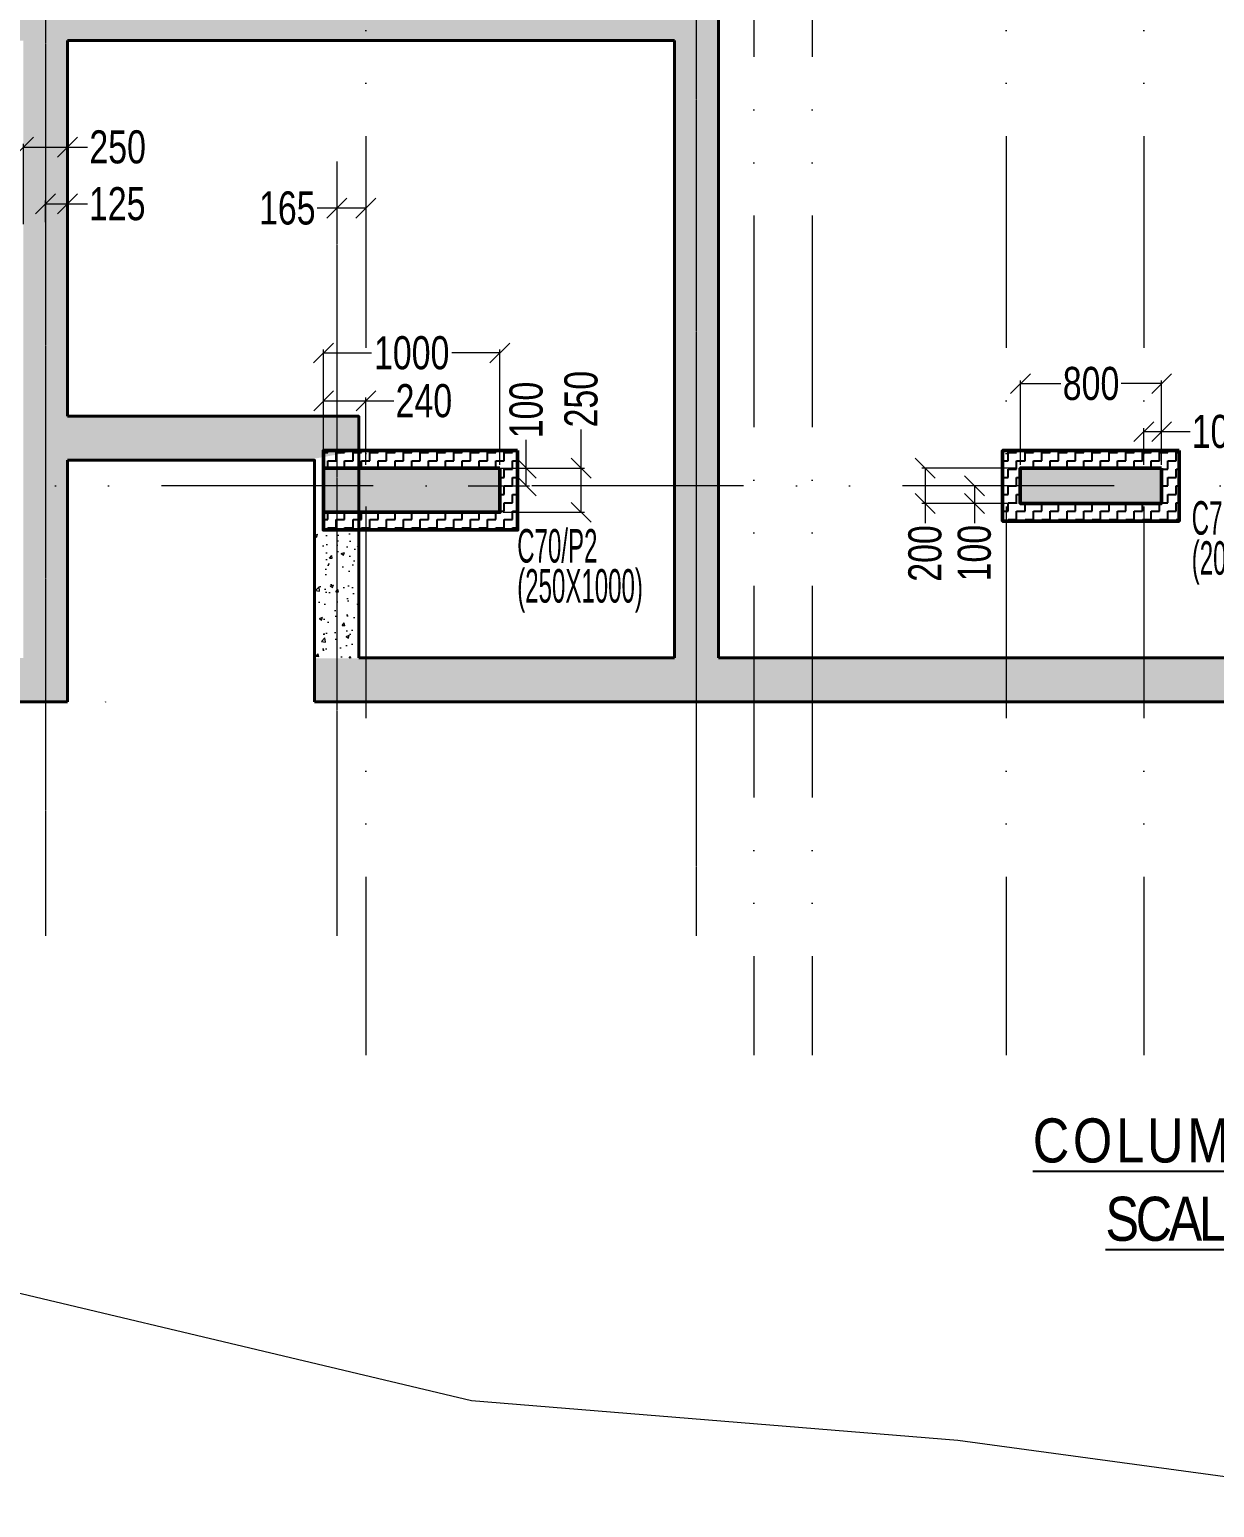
# Model space of a CAD drawing. Header units: millimetres. Extents: x 359 to 43503, y 1365 to 61403.
# Drawn here: x 10554 to 17270, y 5515 to 13896 of the extents above; entities that cross this region are included whole.
import ezdxf

# ---------------------------------------------------------------- set-up
doc = ezdxf.new("R2010")
doc.units = ezdxf.units.MM
doc.linetypes.add('ACAD_ISO04W100', pattern=[30, 24, -3, 0, -3])
doc.linetypes.add('ACAD_ISO12W100', pattern=[21, 12, -3, 0, -3, 0, -3])
for name, color, linetype, lineweight in [('-STR-WALL HAT', 250, 'Continuous', 20), ('A-ANNO-DIMS', 8, 'Continuous', 15), ('A-ANNO-GRID-LINE', 9, 'ACAD_ISO04W100', 20), ('A-CLMN', 5, 'Continuous', 50), ('A-CONC', 5, 'Continuous', 40), ('A-CONC-PATT', 253, 'Continuous', 0), ('ESGridAnnotations', 181, 'Continuous', 20), ('S-COLS-IDEN', 4, 'Continuous', 9), ('STR-COL-DIM', 8, 'Continuous', 18), ('STR-GRID-LINE', 8, 'ACAD_ISO04W100', 15)]:
    doc.layers.add(name, color=color, linetype=linetype, lineweight=lineweight)
for name, color, linetype in [('COMMENTS', 1, 'Continuous'), ('S-COL-TER HATCH', 55, 'Continuous'), ('sub title', 22, 'Continuous')]:
    doc.layers.add(name, color=color, linetype=linetype)
doc.styles.add('SD', font='ARIALNB.TTF')
doc.styles.add('SOBHA', font='swisscl.ttf')
doc.styles.add('Swis721 LtCn BT', font='swisscl.ttf', dxfattribs={"width": 0.7, "height": 250})
doc.dimstyles.new('S-75', dxfattribs={"dimscale": 75, "dimtxt": 2.5, "dimasz": 1.5, "dimexe": 0.25, "dimexo": 0.25, "dimgap": 0.1, "dimtad": 0, "dimdec": 0, "dimzin": 0, "dimdsep": 46, "dimtxsty": 'SOBHA', "dimblk": 'OBLIQUE', "dimcen": 0.09, "dimclrd": 9, "dimclre": 9, "dimclrt": 6, "dimadec": 5, "dimazin": 0, "dimtfac": 1, "dimtdec": 0, "dimtmove": 0, "dimatfit": 3, "dimfxl": 0.18, "dimtolj": 1, "dimtzin": 0, "dimlwd": -1, "dimlwe": -1, "dimarcsym": 0})
pattern_1 = [(50, (-0.37, 0), (182.1847, -15.9391), [19.05, -209.55]), (355, (-0.37, 0), (-35.2434, 191.0568), [15.24, -167.6406]), (100.45144, (14.81, -1.33), (146.94125, 175.11775), [16.19, -178.0902]), (46.1842, (-0.37, 50.8), (271.079, -42.0423), [28.575, -314.325]), (96.6356, (22.22, 47.3), (237.4041, 247.4261), [24.285, -267.1356]), (351.18415, (-0.37, 50.8), (237.4041, 247.4261), [22.86, -251.4597]), (21, (25.03, 38.1), (151.6144, -102.2652), [19.05, -209.55]), (326, (25.03, 38.1), (61.802, 184.188), [15.24, -167.64]), (71.45144, (37.66, 29.58), (213.4164, 81.9228), [16.19, -178.0899]), (37.5, (-0.37, 0), (3.0886, 84.55504), [0, -165.608, 0, -170.18, 0, -168.275]), (7.5, (-0.37, 0), (66.81966, 100.18057), [0, -97.028, 0, -161.798, 0, -64.135]), (327.5, (-57.01, 0), (135.5906, -5.72874), [0, -63.5, 0, -198.12, 0, -262.89]), (317.5, (-82.41, 0), (148.1292, 25.4265), [0, -82.55, 0, -131.572, 0, -186.69])]

# ---------------------------------------------------------------- blocks, each defined once
blk = doc.blocks.new('A$Ca94b9103')
at = {"layer": '-STR-WALL HAT'}
h = blk.add_hatch(dxfattribs=at)
h.set_pattern_fill('AR-CONC', color=8, style=0)
h.set_pattern_definition(pattern_1)
edge = h.paths.add_edge_path()
edge.add_line((18390.8, 6405.6), (18390.8, 50.5))
edge.add_line((18390.8, 50.5), (8200.7, 50.5))
edge.add_line((8200.7, 50.5), (8201.3, 47.3))
edge.add_line((8201.3, 47.3), (7951.3, 47.3))
edge.add_line((7951.3, 47.3), (7949.9, -199.5))
edge.add_line((7949.9, -199.5), (29145.1, -199.5))
edge.add_line((29145.1, -199.5), (29145.8, 6894.9))
edge.add_line((29145.8, 6894.9), (31640.8, 6895.1))
edge.add_line((31640.8, 6895.1), (31640.7, 10405.6))
edge.add_line((31645.7, 10405.5), (31390.7, 10405.5))
edge.add_line((31390.7, 10405.5), (31390.8, 7145))
edge.add_line((31390.8, 7145), (28895.8, 7144.9))
edge.add_line((28895.8, 7144.9), (28895.8, 50.5))
edge.add_line((28895.8, 50.5), (18147, 50.5))
edge.add_line((18640.6, 50.5), (18641, 6655.6))
edge.add_line((18641, 6655.6), (16200.7, 6655.6))
edge.add_line((16200.7, 6655.6), (16200.3, 6405.6))
edge.add_line((16200.3, 6405.6), (18390.8, 6405.6))
h = blk.add_hatch(dxfattribs=at)
h.set_pattern_fill('AR-CONC', color=8, style=0)
h.set_pattern_definition(pattern_1)
h.paths.add_polyline_path([(6549.3, 3550.8), (9989.6, 3550.8), (9989.6, 50.7), (10237.2, 49.2), (10237.2, 6405.5), (11850, 6405.5), (11850, 6655.5), (9990, 6655.5), (9989.6, 3800.8), (3349.3, 3800.8), (3349.3, 3550.8), (6299.3, 3550.8), (6299.3, 50), (3349.3, 50.3), (3349.3, 8555.6), (3099.3, 8555.6), (3099.3, 50.4), (300.4, 50.7), (300.4, 825.6), (50.4, 825.6), (50.4, -199.3), (6549.3, -200), (6550, 1170.5), (7900, 1170.5), (8200, 1225.5), (8200, 1420.5), (6550, 1420.5)])
h = blk.add_hatch(dxfattribs=at)
h.set_pattern_fill('AR-CONC', color=8, style=0)
h.set_pattern_definition([(50, (-0.37, -1375), (182.1847, -15.939), [19.05, -209.55]), (355, (-0.37, -1375), (-35.2434, 191.057), [15.24, -167.6406]), (100.4514, (14.81, -1376.33), (146.9412, 175.1178), [16.19, -178.0902]), (46.1842, (-0.37, -1324.2), (271.079, -42.0423), [28.575, -314.325]), (96.6356, (22.22, -1327.7), (237.404, 247.426), [24.285, -267.136]), (351.184, (-0.37, -1324.2), (237.404, 247.426), [22.86, -251.46]), (21, (25.03, -1336.9), (151.6144, -102.2652), [19.05, -209.55]), (326, (25.03, -1336.9), (61.802, 184.188), [15.24, -167.64]), (71.4514, (37.66, -1345.42), (213.4164, 81.9228), [16.19, -178.09]), (37.5, (-0.37, -1375), (3.0886, 84.55504), [0, -165.608, 0, -170.18, 0, -168.275]), (7.5, (-0.37, -1375), (66.8197, 100.1806), [0, -97.028, 0, -161.798, 0, -64.135]), (327.5, (-57.01, -1375), (135.5906, -5.72874), [0, -63.5, 0, -198.12, 0, -262.89]), (317.5, (-82.41, -1375), (148.1292, 25.4265), [0, -82.55, 0, -131.572, 0, -186.69])])
h.paths.add_polyline_path([(7899.8, -199.5), (7950, -199.5), (6550, -199.5), (6549.3, -201.1), (7899.8, -201.1)])
h.paths.add_polyline_path([(7950, 48.9), (7951.4, 775.5), (8201.2, 775.5), (8199.8, 48.9)])
at = {"layer": 'A-CONC-PATT'}
h = blk.add_hatch(color=256, dxfattribs=at)
h.dxf.hatch_style = 1
h.paths.add_polyline_path([(9000, 875.5), (9000, 1125.5), (8000, 1125.5), (8000, 875.5)])
h = blk.add_hatch(color=256, dxfattribs=at)
h.dxf.hatch_style = 1
h.paths.add_polyline_path([(12750, 925.5), (12750, 1125.5), (11950, 1125.5), (11950, 925.5)])
at = {"layer": 'S-COL-TER HATCH', "linetype": 'ByBlock'}
h = blk.add_hatch(dxfattribs=at)
h.set_pattern_fill('ZIGZAG', color=8, scale=15)
h.set_pattern_definition([(0, (99.853, 925.54), (47.625, 47.625), [47.625, -47.625]), (90, (147.48, 925.54), (-47.625, 47.625), [47.625, -47.625])])
h.paths.add_polyline_path([(9100.6, 1225.5), (8000, 1225.5), (8000, 775.5), (9100.6, 775.5)])
h.paths.add_polyline_path([(8000, 875.5), (8000, 1125.5), (9000, 1125.5), (9000, 875.5)], flags=17)
h = blk.add_hatch(dxfattribs=at)
h.set_pattern_fill('ZIGZAG', color=8, scale=15)
h.set_pattern_definition([(0, (98.908, 925.54), (47.625, 47.625), [47.625, -47.625]), (90, (146.533, 925.54), (-47.625, 47.625), [47.625, -47.625])])
h.paths.add_polyline_path([(12850, 1225.5), (11850, 1225.5), (11850, 825.5), (12850, 825.5)])
h.paths.add_polyline_path([(11950, 925.5), (11950, 1125.5), (12750, 1125.5), (12750, 925.5)], flags=16)
at = {"layer": 'A-CLMN', "elevation": -0.8}
for points in [[(9100, 1225.5), (9100, 775.5), (8000, 775.5), (8000, 1225.5)], [(12850, 1225.5), (12850, 825.5), (11850, 825.5), (11850, 1225.5)], [(9000, 1125.5), (9000, 875.5), (8000, 875.5), (8000, 1125.5)], [(12750, 1125.5), (12750, 925.5), (11950, 925.5), (11950, 1125.5)]]:
    blk.add_lwpolyline(points, close=True, dxfattribs=at)
at = {"layer": 'A-CONC', "ltscale": 50}
for p, q in [((10240, 50.5, -0.8), (10240, 6405.5, -0.8)), ((9990, 3550.5, -0.8), (6550, 3550.5, -0.8)), ((9990, 50.5, -0.8), (9990, 3550.5, -0.8)), ((10240, 50.5, -0.8), (17245, 50.5, -0.8)), ((50, -199.5, -0.8), (6550, -199.5, -0.8))]:
    blk.add_line(p, q, dxfattribs=at)
at = {"layer": 'A-CONC', "ltscale": 50, "elevation": -0.8}
for points in [[(6550, 1420.5), (6550, 3550.5)], [(8200, 50.5), (8200, 1420.5), (6550, 1420.5)], [(6550, -199.5), (6550, 1170.5)], [(7950, -199.5), (7950, 1170.5), (6550, 1170.5)], [(8200, 1125.5), (8000, 1125.5)], [(8000, 875.5), (8200, 875.5)], [(6550, 50.5), (6550, 50.5)], [(8200, 50.5), (9990, 50.5)], [(6550, -199.5), (6550, -199.5)], [(7950, -199.5), (29145, -199.5)]]:
    blk.add_lwpolyline(points, dxfattribs=at)
blk = doc.blocks.new('STRG')
at = {"layer": 'A-ANNO-DIMS', "linetype": 'ACAD_ISO12W100', "ltscale": 100}
for p, q in [((28509.9, -1588153, -0.1), (28509.9, -1637469.2, -0.1)), ((32140.1, -1588153, -0.1), (32140.1, -1637469.2, -0.1)), ((32920.1, -1588153, -0.1), (32920.1, -1637469.2, -0.1)), ((30710.1, -1588603, -0.1), (30710.1, -1637469.2, -0.1)), ((31039.8, -1588603, -0.6), (31039.8, -1637469.2, -0.6)), ((55854, -1634239.7, -0.3), (17033.9, -1634239.7, -0.3))]:
    blk.add_line(p, q, dxfattribs=at)
blk = doc.blocks.new('_Oblique')
at = {"color": 0, "linetype": 'ByBlock', "lineweight": -2}
blk.add_line((-0.5, -0.5), (0.5, 0.5), dxfattribs=at)
blk = doc.blocks.new('*D616')
at = {"layer": 'Defpoints', "color": 0, "transparency": 16777216}
for p in [(13020.6, 11408.7), (13369.2, 11408.7), (13020.6, 11308.7, -0.4)]:
    blk.add_point(p, dxfattribs=at)
at = {"layer": 'STR-COL-DIM', "color": 9, "transparency": 16777216}
for p, q in [((13369.2, 11408.7), (13369.2, 11569.7)), ((13039.4, 11408.7), (13387.9, 11408.7)), ((13369.2, 11308.7), (13369.2, 11408.7)), ((13039.4, 11308.7), (13387.9, 11308.7))]:
    blk.add_line(p, q, dxfattribs=at)
at = {"layer": 'STR-COL-DIM', "color": 9, "transparency": 16777216, "xscale": 112.5, "yscale": 112.5, "zscale": 112.5}
for p, rotation in [((13369.2, 11408.7), 90), ((13369.2, 11308.7), 270)]:
    blk.add_blockref('_Oblique', p, dxfattribs=dict(at, rotation=rotation))
at = {"layer": 'STR-COL-DIM', "color": 6, "transparency": 16777216, "insert": (13369.2, 11738.8), "char_height": 187.5, "attachment_point": 5, "rotation": 90, "style": 'SOBHA'}
blk.add_mtext('\\A1;100', dxfattribs=at)
blk = doc.blocks.new('*D617')
at = {"layer": 'Defpoints', "color": 0, "transparency": 16777216}
for p in [(13219.7, 11408.7), (13680.2, 11408.7), (13219.7, 11158.7, -0.1)]:
    blk.add_point(p, dxfattribs=at)
at = {"layer": 'STR-COL-DIM', "color": 9, "transparency": 16777216}
for p, q in [((13680.2, 11408.7), (13680.2, 11629.1)), ((13238.4, 11408.7), (13698.9, 11408.7)), ((13680.2, 11158.7), (13680.2, 11408.7)), ((13238.4, 11158.7), (13698.9, 11158.7))]:
    blk.add_line(p, q, dxfattribs=at)
at = {"layer": 'STR-COL-DIM', "color": 9, "transparency": 16777216, "xscale": 112.5, "yscale": 112.5, "zscale": 112.5}
for p, rotation in [((13680.2, 11408.7), 90), ((13680.2, 11158.7), 270)]:
    blk.add_blockref('_Oblique', p, dxfattribs=dict(at, rotation=rotation))
at = {"layer": 'STR-COL-DIM', "color": 6, "transparency": 16777216, "insert": (13680.2, 11800.4), "char_height": 187.5, "attachment_point": 5, "rotation": 90, "style": 'SOBHA'}
blk.add_mtext('\\A1;250', dxfattribs=at)
blk = doc.blocks.new('*D618')
at = {"layer": 'Defpoints', "color": 0, "transparency": 16777216}
for p in [(13219.7, 12062.3), (12219.7, 11408.7, -0.1), (13219.7, 11408.7, -0.1)]:
    blk.add_point(p, dxfattribs=at)
at = {"layer": 'STR-COL-DIM', "color": 9, "transparency": 16777216}
for p, q in [((12219.7, 11427.5), (12219.7, 12081.1)), ((13219.7, 11427.5), (13219.7, 12081.1)), ((12219.7, 12062.3), (12491.8, 12062.3)), ((13219.7, 12062.3), (12947.5, 12062.3))]:
    blk.add_line(p, q, dxfattribs=at)
at = {"layer": 'STR-COL-DIM', "color": 9, "transparency": 16777216, "xscale": 112.5, "yscale": 112.5, "zscale": 112.5, "rotation": 180}
blk.add_blockref('_Oblique', (12219.7, 12062.3), dxfattribs=at)
at = {"layer": 'STR-COL-DIM', "color": 9, "transparency": 16777216, "xscale": 112.5, "yscale": 112.5, "zscale": 112.5}
blk.add_blockref('_Oblique', (13219.7, 12062.3), dxfattribs=at)
at = {"layer": 'STR-COL-DIM', "color": 6, "transparency": 16777216, "insert": (12719.7, 12062.3), "char_height": 187.5, "attachment_point": 5, "style": 'SOBHA'}
blk.add_mtext('\\A1;1000', dxfattribs=at)
blk = doc.blocks.new('*D619')
at = {"layer": 'Defpoints', "color": 0, "transparency": 16777216}
for p in [(12220.6, 11790.4), (12220.6, 11408.7), (12460.5, 11408.7, -0.4)]:
    blk.add_point(p, dxfattribs=at)
at = {"layer": 'STR-COL-DIM', "color": 9, "transparency": 16777216}
for p, q in [((12220.6, 11427.5), (12220.6, 11809.2)), ((12220.6, 11790.4), (12460.5, 11790.4)), ((12460.5, 11427.5), (12460.5, 11809.2)), ((12460.5, 11790.4), (12617.7, 11790.4))]:
    blk.add_line(p, q, dxfattribs=at)
at = {"layer": 'STR-COL-DIM', "color": 9, "transparency": 16777216, "xscale": 112.5, "yscale": 112.5, "zscale": 112.5, "rotation": 180}
blk.add_blockref('_Oblique', (12220.6, 11790.4), dxfattribs=at)
at = {"layer": 'STR-COL-DIM', "color": 9, "transparency": 16777216, "xscale": 112.5, "yscale": 112.5, "zscale": 112.5}
blk.add_blockref('_Oblique', (12460.5, 11790.4), dxfattribs=at)
at = {"layer": 'STR-COL-DIM', "color": 6, "transparency": 16777216, "insert": (12788.9, 11790.4), "char_height": 187.5, "attachment_point": 5, "style": 'SOBHA'}
blk.add_mtext('\\A1;240', dxfattribs=at)
blk = doc.blocks.new('*D620')
at = {"layer": 'Defpoints', "color": 0, "transparency": 16777216}
for p in [(16170.6, 11308.7, -0.4), (15909.6, 11208.7), (16170.6, 11208.7)]:
    blk.add_point(p, dxfattribs=at)
at = {"layer": 'STR-COL-DIM', "color": 9, "transparency": 16777216}
for p, q in [((16151.9, 11308.7), (15890.8, 11308.7)), ((15909.6, 11308.7), (15909.6, 11208.7)), ((16151.9, 11208.7), (15890.8, 11208.7)), ((15909.6, 11208.7), (15909.6, 11096.2))]:
    blk.add_line(p, q, dxfattribs=at)
at = {"layer": 'STR-COL-DIM', "color": 9, "transparency": 16777216, "xscale": 112.5, "yscale": 112.5, "zscale": 112.5}
for p, rotation in [((15909.6, 11308.7), 90), ((15909.6, 11208.7), 270)]:
    blk.add_blockref('_Oblique', p, dxfattribs=dict(at, rotation=rotation))
at = {"layer": 'STR-COL-DIM', "color": 6, "transparency": 16777216, "insert": (15909.6, 10927.1), "char_height": 187.5, "attachment_point": 5, "rotation": 90, "style": 'SOBHA'}
blk.add_mtext('\\A1;100', dxfattribs=at)
blk = doc.blocks.new('*D621')
at = {"layer": 'Defpoints', "color": 0, "transparency": 16777216}
for p in [(15629.8, 11408.7), (16170.6, 11408.7, -0.4), (16170.6, 11208.7, -0.4)]:
    blk.add_point(p, dxfattribs=at)
at = {"layer": 'STR-COL-DIM', "color": 9, "transparency": 16777216}
for p, q in [((16151.9, 11408.7), (15611, 11408.7)), ((15629.8, 11408.7), (15629.8, 11208.7)), ((16151.9, 11208.7), (15611, 11208.7)), ((15629.8, 11208.7), (15629.8, 11096.2))]:
    blk.add_line(p, q, dxfattribs=at)
at = {"layer": 'STR-COL-DIM', "color": 9, "transparency": 16777216, "xscale": 112.5, "yscale": 112.5, "zscale": 112.5}
for p, rotation in [((15629.8, 11408.7), 90), ((15629.8, 11208.7), 270)]:
    blk.add_blockref('_Oblique', p, dxfattribs=dict(at, rotation=rotation))
at = {"layer": 'STR-COL-DIM', "color": 6, "transparency": 16777216, "insert": (15629.8, 10925), "char_height": 187.5, "attachment_point": 5, "rotation": 90, "style": 'SOBHA'}
blk.add_mtext('\\A1;200', dxfattribs=at)
blk = doc.blocks.new('*D622')
at = {"layer": 'Defpoints', "color": 0, "transparency": 16777216}
for p in [(16970.6, 11888.1), (16170.6, 11408.7, -0.4), (16970.6, 11408.7)]:
    blk.add_point(p, dxfattribs=at)
at = {"layer": 'STR-COL-DIM', "color": 9, "transparency": 16777216}
for p, q in [((16170.6, 11427.5), (16170.6, 11906.8)), ((16970.6, 11427.5), (16970.6, 11906.8)), ((16170.6, 11888.1), (16399.1, 11888.1)), ((16970.6, 11888.1), (16742.2, 11888.1))]:
    blk.add_line(p, q, dxfattribs=at)
at = {"layer": 'STR-COL-DIM', "color": 9, "transparency": 16777216, "xscale": 112.5, "yscale": 112.5, "zscale": 112.5, "rotation": 180}
blk.add_blockref('_Oblique', (16170.6, 11888.1), dxfattribs=at)
at = {"layer": 'STR-COL-DIM', "color": 9, "transparency": 16777216, "xscale": 112.5, "yscale": 112.5, "zscale": 112.5}
blk.add_blockref('_Oblique', (16970.6, 11888.1), dxfattribs=at)
at = {"layer": 'STR-COL-DIM', "color": 6, "transparency": 16777216, "insert": (16570.6, 11888.1), "char_height": 187.5, "attachment_point": 5, "style": 'SOBHA'}
blk.add_mtext('\\A1;800', dxfattribs=at)
blk = doc.blocks.new('*D623')
at = {"layer": 'Defpoints', "color": 0, "transparency": 16777216}
for p in [(16970.6, 11616.2), (16869.8, 11408.7, -0.3), (16970.6, 11408.7)]:
    blk.add_point(p, dxfattribs=at)
at = {"layer": 'STR-COL-DIM', "color": 9, "transparency": 16777216}
for p, q in [((16869.8, 11427.5), (16869.8, 11634.9)), ((16869.8, 11616.2), (16970.6, 11616.2)), ((16970.6, 11427.5), (16970.6, 11634.9)), ((16970.6, 11616.2), (17132.1, 11616.2))]:
    blk.add_line(p, q, dxfattribs=at)
at = {"layer": 'STR-COL-DIM', "color": 9, "transparency": 16777216, "xscale": 112.5, "yscale": 112.5, "zscale": 112.5, "rotation": 180}
blk.add_blockref('_Oblique', (16869.8, 11616.2), dxfattribs=at)
at = {"layer": 'STR-COL-DIM', "color": 9, "transparency": 16777216, "xscale": 112.5, "yscale": 112.5, "zscale": 112.5}
blk.add_blockref('_Oblique', (16970.6, 11616.2), dxfattribs=at)
at = {"layer": 'STR-COL-DIM', "color": 6, "transparency": 16777216, "insert": (17301.2, 11616.2), "char_height": 187.5, "attachment_point": 5, "style": 'SOBHA'}
blk.add_mtext('\\A1;100', dxfattribs=at)
blk = doc.blocks.new('*D655')
at = {"layer": 'Defpoints', "color": 0, "transparency": 16777216}
for p in [(10769.2, 13229.8), (10519.4, 12774.4, 0.2), (10769.2, 12774.4)]:
    blk.add_point(p, dxfattribs=at)
at = {"layer": 'STR-COL-DIM', "color": 9, "transparency": 16777216}
for p, q in [((10519.4, 12793.2), (10519.4, 13248.6)), ((10769.2, 12793.2), (10769.2, 13248.6)), ((10519.4, 13229.8), (10769.2, 13229.8)), ((10769.2, 13229.8), (10881.7, 13229.8))]:
    blk.add_line(p, q, dxfattribs=at)
at = {"layer": 'STR-COL-DIM', "color": 9, "transparency": 16777216, "xscale": 112.5, "yscale": 112.5, "zscale": 112.5, "rotation": 180}
blk.add_blockref('_Oblique', (10519.4, 13229.8), dxfattribs=at)
at = {"layer": 'STR-COL-DIM', "color": 9, "transparency": 16777216, "xscale": 112.5, "yscale": 112.5, "zscale": 112.5}
blk.add_blockref('_Oblique', (10769.2, 13229.8), dxfattribs=at)
at = {"layer": 'STR-COL-DIM', "color": 6, "transparency": 16777216, "insert": (11053, 13229.8), "char_height": 187.5, "attachment_point": 5, "style": 'SOBHA'}
blk.add_mtext('\\A1;250', dxfattribs=at)
blk = doc.blocks.new('*D656')
at = {"layer": 'Defpoints', "color": 0, "transparency": 16777216}
for p in [(10769.2, 12907.6), (10644.2, 12785.9, 0), (10769.2, 12774.4)]:
    blk.add_point(p, dxfattribs=at)
at = {"layer": 'STR-COL-DIM', "color": 9, "transparency": 16777216}
for p, q in [((10644.2, 12804.7), (10644.2, 12926.4)), ((10644.2, 12907.6), (10769.2, 12907.6)), ((10769.2, 12793.2), (10769.2, 12926.4)), ((10769.2, 12907.6), (10881.7, 12907.6))]:
    blk.add_line(p, q, dxfattribs=at)
at = {"layer": 'STR-COL-DIM', "color": 9, "transparency": 16777216, "xscale": 112.5, "yscale": 112.5, "zscale": 112.5, "rotation": 180}
blk.add_blockref('_Oblique', (10644.2, 12907.6), dxfattribs=at)
at = {"layer": 'STR-COL-DIM', "color": 9, "transparency": 16777216, "xscale": 112.5, "yscale": 112.5, "zscale": 112.5}
blk.add_blockref('_Oblique', (10769.2, 12907.6), dxfattribs=at)
at = {"layer": 'STR-COL-DIM', "color": 6, "transparency": 16777216, "insert": (11050.6, 12907.6), "char_height": 187.5, "attachment_point": 5, "style": 'SOBHA'}
blk.add_mtext('\\A1;125', dxfattribs=at)
blk = doc.blocks.new('*D657')
at = {"layer": 'Defpoints', "color": 0, "transparency": 16777216}
for p in [(12295.9, 12946.8, 0.5), (12459.7, 12946.8, 0.3), (12295.9, 12883.3)]:
    blk.add_point(p, dxfattribs=at)
at = {"layer": 'STR-COL-DIM', "color": 9, "transparency": 16777216}
for p, q in [((12295.9, 12928), (12295.9, 12864.6)), ((12459.7, 12928), (12459.7, 12864.6)), ((12295.9, 12883.3), (12183.4, 12883.3)), ((12459.7, 12883.3), (12295.9, 12883.3))]:
    blk.add_line(p, q, dxfattribs=at)
at = {"layer": 'STR-COL-DIM', "color": 9, "transparency": 16777216, "xscale": 112.5, "yscale": 112.5, "zscale": 112.5, "rotation": 180}
blk.add_blockref('_Oblique', (12295.9, 12883.3), dxfattribs=at)
at = {"layer": 'STR-COL-DIM', "color": 9, "transparency": 16777216, "xscale": 112.5, "yscale": 112.5, "zscale": 112.5}
blk.add_blockref('_Oblique', (12459.7, 12883.3), dxfattribs=at)
at = {"layer": 'STR-COL-DIM', "color": 6, "transparency": 16777216, "insert": (12014.5, 12883.3), "char_height": 187.5, "attachment_point": 5, "style": 'SOBHA'}
blk.add_mtext('\\A1;165', dxfattribs=at)
blk = doc.blocks.new('A$Cf6cfdd6f')
at = {"layer": 'S-COLS-IDEN', "char_height": 190, "width": 501.429, "attachment_point": 1, "style": 'Swis721 LtCn BT'}
for s, insert in [('C71/P1', (12821, 12.8, -0.8)), ('C70/P2', (8997.6, -145.3, -0.4)), ('(200X800)', (12821, -214.2, -0.8)), ('(250X1000)', (8997.6, -372.4, -0.4))]:
    blk.add_mtext(s, dxfattribs=dict(at, insert=insert))

msp = doc.modelspace()

# ---------------------------------------------------------------- linework, layer by layer
at = {"layer": 'ESGridAnnotations', "ltscale": 0.01, "elevation": -2692.9}
msp.add_lwpolyline([(2130.4, 35963.8), (1833.7, 31994.7), (1668.9, 28173.7), (1501, 23948), (1330.2, 21870.6), (1266.5, 19390.2), (1061.3, 17798.7), (919.1, 16206.2), (887.5, 8083.8), (4828.2, 8173.5), (9366.6, 6998.7), (13059.3, 6121.1), (15815.1, 5896.5), (17248.4, 5701.2), (18614.7, 5515)], dxfattribs=at)
at = {"layer": 'STR-GRID-LINE', "ltscale": 0.3}
for p, q in [((14332.1, 17804.9, 0.5), (14332.1, 8757.2, 0.5)), ((10644.2, 15461.5, 0.3), (10644.2, 8757.2, 0.3)), ((12295.9, 13147.7, 0.5), (12295.9, 8757.2, 0.5))]:
    msp.add_line(p, q, dxfattribs=at)

# ---------------------------------------------------------------- block references
msp.add_blockref('A$Ca94b9103', (4219.5, 10283.2, 0.8))
at = {"layer": 'A-ANNO-GRID-LINE'}
msp.add_blockref('STRG', (-16050.5, 1645548.5, 0.4), dxfattribs=at)
at = {"layer": 'COMMENTS', "linetype": 'ByBlock'}
msp.add_blockref('A$Cf6cfdd6f', (4320.3, 11208.8, 1.4), dxfattribs=at)

# ---------------------------------------------------------------- texts
at = {"layer": 'sub title', "char_height": 250, "attachment_point": 2, "style": 'SD'}
for s, insert, width in [('{\\fArial Narrow|b0|i0|c0|p34;\\T1.1;\\LCOLUMN LAYOUT }', (17596.7, 7721.2, 0.4), 4764.797), ('{\\fArial Narrow|b0|i0|c0|p34;\\T0.9;\\LSCALE 1:75}', (17361, 7277, 0.4), 18596.495)]:
    msp.add_mtext(s, dxfattribs=dict(at, insert=insert, width=width))

# ---------------------------------------------------------------- dimensions: what is measured, and where the dimension line sits
at = {"layer": 'STR-COL-DIM'}
for base, p1, p2, picture, middle in [((10769.2, 13229.8, 0.3), (10519.4, 12774.4, 0.4), (10769.2, 12774.4, 0.3), '*D655', (11053, 13229.8, 0.3)), ((10769.2, 12907.6, 0.3), (10644.2, 12785.9, 0.3), (10769.2, 12774.4, 0.3), '*D656', (11050.6, 12907.6, 0.3)), ((13219.7, 12062.3, 0.8), (12219.7, 11408.7, 0.7), (13219.7, 11408.7, 0.7), '*D618', (12719.7, 12062.3, 0.8)), ((16970.6, 11888.1, 0.6), (16170.6, 11408.7, 0.2), (16970.6, 11408.7, 0.6), '*D622', (16570.6, 11888.1, 0.6))]:
    dim = msp.add_linear_dim(base=base, p1=p1, p2=p2, dimstyle='S-75', dxfattribs=at)
    dim.commit()
    dim.dimension.update_dxf_attribs({"geometry": picture, "text_midpoint": middle})
dim = msp.add_linear_dim(base=(12295.9, 12883.3), p1=(12459.7, 12946.8, 0.3), p2=(12295.9, 12946.8, 0.5), dimstyle='S-75', override={"dimrnd": 5}, dxfattribs=at)
dim.commit()
dim.dimension.update_dxf_attribs({"geometry": '*D657', "text_midpoint": (12014.5, 12883.3)})
for base, p1, p2, picture, middle in [((13680.2, 11408.7, 0.8), (13219.7, 11158.7, 0.7), (13219.7, 11408.7, 0.8), '*D617', (13680.2, 11800.4, 0.8)), ((13369.2, 11408.7, 0.8), (13020.6, 11308.7, 0.4), (13020.6, 11408.7, 0.8), '*D616', (13369.2, 11738.8, 0.8)), ((15629.8, 11408.7, 0.6), (16170.6, 11208.7, 0.2), (16170.6, 11408.7, 0.2), '*D621', (15629.8, 10925, 0.6))]:
    dim = msp.add_linear_dim(base=base, p1=p1, p2=p2, angle=90, dimstyle='S-75', dxfattribs=at)
    dim.commit()
    dim.dimension.update_dxf_attribs({"geometry": picture, "text_midpoint": middle, "dimtype": 160})
dim = msp.add_linear_dim(base=(12220.6, 11790.4, 0.8), p1=(12460.5, 11408.7, 0.4), p2=(12220.6, 11408.7, 0.8), dimstyle='S-75', dxfattribs=at)
dim.commit()
dim.dimension.update_dxf_attribs({"geometry": '*D619', "text_midpoint": (12788.9, 11790.4, 0.8), "dimtype": 160})
dim = msp.add_linear_dim(base=(16970.6, 11616.2, 0.6), p1=(16869.8, 11408.7, 0.3), p2=(16970.6, 11408.7, 0.6), dimstyle='S-75', override={"dimrnd": 5}, dxfattribs=at)
dim.commit()
dim.dimension.update_dxf_attribs({"geometry": '*D623', "text_midpoint": (17301.2, 11616.2, 0.6), "dimtype": 160})
dim = msp.add_linear_dim(base=(15909.6, 11208.7, 0.6), p1=(16170.6, 11308.7, 0.2), p2=(16170.6, 11208.7, 0.6), angle=90, dimstyle='S-75', dxfattribs=at)
dim.commit()
dim.dimension.update_dxf_attribs({"geometry": '*D620', "text_midpoint": (15909.6, 10927.1, 0.6)})

doc.saveas('drawing.dxf')
